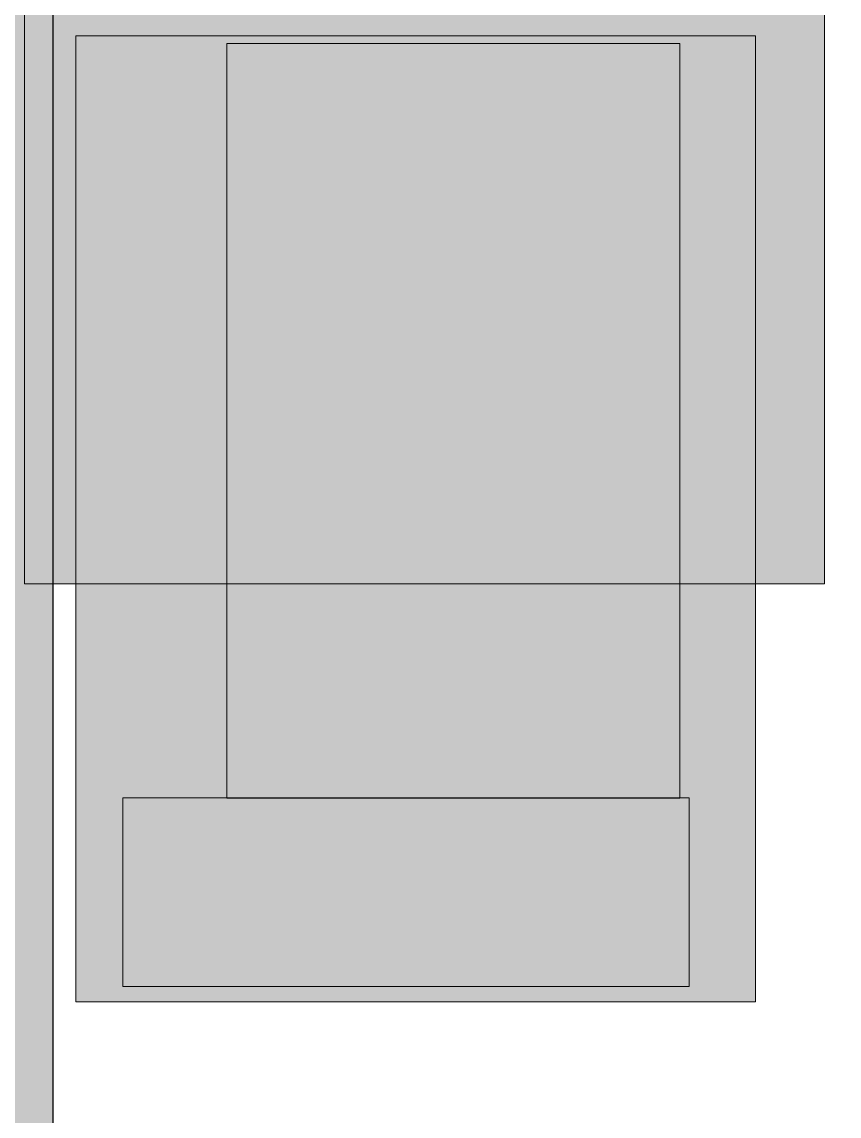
# Model space of a CAD drawing. Header units: millimetres. Extents: x -1358 to 1584, y -714 to 655.
# Drawn here: x 494.7 to 602.9, y -621.3 to -476.3 of the extents above; entities that cross this region are included whole.
import ezdxf

# ---------------------------------------------------------------- set-up
doc = ezdxf.new("R2010")
doc.units = ezdxf.units.MM
doc.header["$MEASUREMENT"] = 0
doc.layers.add('finished guitar', color=7, linetype='Continuous')
picture_1 = doc.add_image_def('image5.png', size_in_pixel=(301, 1088))

# ---------------------------------------------------------------- blocks, each defined once
blk = doc.blocks.new('block 169')
at = {"layer": 'finished guitar'}
image = blk.add_image(picture_1, insert=(498.83, -713.67), size_in_units=(106.19, 383.82), dxfattribs=at)
blk = doc.blocks.new('block 170')
at = {"layer": 'finished guitar', "true_color": 0x000033}
blk.add_hatch(color=178, dxfattribs=at).paths.add_polyline_path([(501.83, -606.14), (591.83, -606.14), (591.83, -478.14), (501.83, -478.14)])
at = {"layer": 'finished guitar', "true_color": 0x031ca6}
blk.add_hatch(color=164, dxfattribs=at).paths.add_polyline_path([(521.83, -579.14), (581.83, -579.14), (581.83, -479.14), (521.83, -479.14)])
at = {"layer": 'finished guitar', "true_color": 0x000000}
blk.add_hatch(color=178, dxfattribs=at).paths.add_polyline_path([(583.05, -579.1), (508.05, -579.1), (508.05, -604.1), (583.05, -604.1)])
at = {"layer": 'finished guitar', "lineweight": 0}
for points in [[(501.83, -606.14), (591.83, -606.14), (591.83, -478.14), (501.83, -478.14), (501.83, -606.14)], [(521.83, -579.14), (581.83, -579.14), (581.83, -479.14), (521.83, -479.14), (521.83, -579.14)], [(583.05, -579.1), (508.05, -579.1), (508.05, -604.1), (583.05, -604.1), (583.05, -579.1)]]:
    blk.add_lwpolyline(points, dxfattribs=at)
blk = doc.blocks.new('block 168')
at = {"layer": 'finished guitar', "true_color": 0xf23005}
h = blk.add_hatch(color=20, dxfattribs=at)
h.dxf.hatch_style = 2
h.paths.add_polyline_path([(495, -550.73), (601, -550.73), (601, -425.75), (495, -425.75)])
at = {"layer": 'finished guitar', "lineweight": 0}
blk.add_lwpolyline([(495, -550.73), (601, -550.73), (601, -425.75), (495, -425.75), (495, -550.73)], dxfattribs=at)
at = {"layer": 'finished guitar'}
for name in ['block 169', 'block 170']:
    blk.add_blockref(name, (0, 0), dxfattribs=at)
blk = doc.blocks.new('block 199')
at = {"layer": 'finished guitar', "true_color": 0x191919}
h = blk.add_hatch(color=179, dxfattribs=at)
edge = h.paths.add_edge_path()
edge.add_spline(control_points=[(683.96, -321.14), (691.69, -381.71), (658.35, -426.73), (660.03, -456.98), (660.08, -501.66), (691.43, -545.06), (697.75, -590.86), (698.76, -600.44), (699.42, -604.6), (698.49, -619.53), (586.83, -554.98), (596.83, -402.58), (683.96, -321.14)], knot_values=[0, 0, 0, 0, 1, 1, 1, 2, 2, 2, 3, 3, 3, 4, 4, 4, 4], degree=3, periodic=1)
at = {"layer": 'finished guitar', "color": 7, "lineweight": 70, "true_color": 0xffffff}
blk.add_open_spline([(683.96, -321.14), (691.69, -381.71), (658.35, -426.73), (660.03, -456.98), (660.08, -501.66), (691.43, -545.06), (697.75, -590.86), (698.76, -600.44), (699.42, -604.6), (698.49, -619.53), (586.83, -554.98), (596.83, -402.58), (683.96, -321.14)], degree=3, knots=[0, 0, 0, 0, 1, 1, 1, 2, 2, 2, 3, 3, 3, 4, 4, 4, 4], dxfattribs=at)
blk = doc.blocks.new('block 205')
at = {"layer": 'finished guitar', "true_color": 0x031ca6}
h = blk.add_hatch(color=164, dxfattribs=at)
edge = h.paths.add_edge_path()
edge.add_spline(control_points=[(498.83, -425.75), (498.83, -425.75), (493.31, -425.87), (488.15, -425.87), (488.15, -425.87), (488.15, -425.87), (488.15, -425.87), (442.86, -422.58), (435.5, -363.66), (435.62, -346.82), (435.54, -343.44), (436.1, -342.16), (434.73, -341), (434.73, -341), (434.73, -341), (434.73, -341), (432.3, -341), (426.68, -345.04), (423.16, -355.74), (423.16, -355.74), (423.16, -355.74), (423.16, -355.74), (410.46, -403.53), (446.39, -448.02), (448.81, -474.28), (448.81, -489.67), (433.6, -518.02), (419.51, -551.29), (412.28, -568.35), (403.07, -581.48), (400.9, -605.27), (400.9, -605.27), (400.9, -605.27), (400.9, -605.27), (401.4, -656.92), (404.42, -700.79), (498.83, -712.05), (498.83, -712.05), (498.83, -425.75), (498.83, -425.75)], knot_values=[0, 0, 0, 0, 1, 1, 1, 2, 2, 2, 3, 3, 3, 4, 4, 4, 5, 5, 5, 6, 6, 6, 7, 7, 7, 8, 8, 8, 9, 9, 9, 10, 10, 10, 11, 11, 11, 12, 12, 12, 13, 13, 13, 13], degree=3, periodic=1)
at = {"layer": 'finished guitar', "lineweight": 0}
blk.add_open_spline([(498.83, -425.75), (498.83, -425.75), (493.31, -425.87), (488.15, -425.87), (488.15, -425.87), (488.15, -425.87), (488.15, -425.87), (442.86, -422.58), (435.5, -363.66), (435.62, -346.82), (435.54, -343.44), (436.1, -342.16), (434.73, -341), (434.73, -341), (434.73, -341), (434.73, -341), (432.3, -341), (426.68, -345.04), (423.16, -355.74), (423.16, -355.74), (423.16, -355.74), (423.16, -355.74), (410.46, -403.53), (446.39, -448.02), (448.81, -474.28), (448.81, -489.67), (433.6, -518.02), (419.51, -551.29), (412.28, -568.35), (403.07, -581.48), (400.9, -605.27), (400.9, -605.27), (400.9, -605.27), (400.9, -605.27), (401.4, -656.92), (404.42, -700.79), (498.83, -712.05), (498.83, -712.05), (498.83, -425.75), (498.83, -425.75)], degree=3, knots=[0, 0, 0, 0, 1, 1, 1, 2, 2, 2, 3, 3, 3, 4, 4, 4, 5, 5, 5, 6, 6, 6, 7, 7, 7, 8, 8, 8, 9, 9, 9, 10, 10, 10, 11, 11, 11, 12, 12, 12, 13, 13, 13, 13], dxfattribs=at)
blk = doc.blocks.new('block 204')
at = {"layer": 'finished guitar'}
blk.add_blockref('block 205', (0, 0), dxfattribs=at)
blk = doc.blocks.new('block 203')
at = {"layer": 'finished guitar'}
blk.add_blockref('block 204', (0, 0), dxfattribs=at)
blk = doc.blocks.new('block 167')
at = {"layer": 'finished guitar'}
for name in ['block 199', 'block 168', 'block 203']:
    blk.add_blockref(name, (0, 0), dxfattribs=at)

msp = doc.modelspace()

# ---------------------------------------------------------------- block references
at = {"layer": 'finished guitar'}
msp.add_blockref('block 167', (0, 0), dxfattribs=at)

doc.saveas('drawing.dxf')
